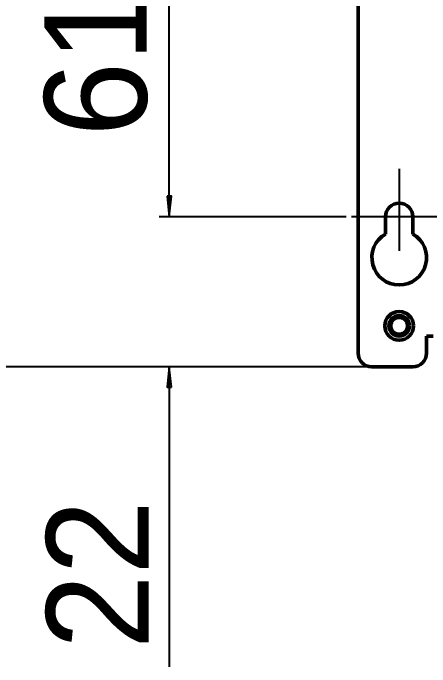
# Model space of a CAD drawing. Header units: millimetres. Extents: x 3137 to 5094, y 789 to 1822.
# Drawn here: x 3240.2 to 3301.2, y 1476.2 to 1572.1 of the extents above; entities that cross this region are included whole.
import ezdxf

# ---------------------------------------------------------------- set-up
doc = ezdxf.new("R2010")
doc.units = ezdxf.units.MM
doc.header["$LTSCALE"] = 1.8
for name, color, linetype, lineweight in [('외형선(ISO)', 7, 'Continuous', 50), ('중심 표식(ISO)', 7, 'Continuous', 25), ('치수(ISO)', 7, 'Continuous', 25)]:
    doc.layers.add(name, color=color, linetype=linetype, lineweight=lineweight)
doc.styles.add('레이블 문자 (JIS)', font='')
doc.styles.get('레이블 문자 (JIS)').set_extended_font_data('Gulim')
doc.dimstyles.new('복사 대상기본값 (JIS)', dxfattribs={"dimscale": 1.5, "dimtxt": 3, "dimasz": 2, "dimexe": 1, "dimexo": 0.5, "dimgap": 0.8, "dimtad": 1, "dimdsep": 46, "dimtxsty": '레이블 문자 (JIS)', "dimblk": 'Filled-1', "dimcen": 0.09, "dimdle": 10, "dimclrd": 256, "dimclre": 256, "dimclrt": 256, "dimazin": 2, "dimtfac": 0.666667, "dimtmove": 0, "dimatfit": 3, "dimldrblk": 'OPEN', "dimfxl": 1, "dimtolj": 1, "dimtzin": 0, "dimlwd": -1, "dimlwe": -1, "dimarcsym": 0})

# ---------------------------------------------------------------- blocks, each defined once
blk = doc.blocks.new('Filled-1')
at = {"color": 0}
for p, q in [((0, 0), (-1, 0.1)), ((-1, 0.1), (-1, -0.1)), ((-1, 0), (0, 0)), ((-1, -0.1), (0, 0))]:
    blk.add_line(p, q, dxfattribs=at)
at = {"color": 0, "flags": 128}
blk.add_lwpolyline([(-1, -0.1), (0, 0), (-1, 0.1), (-1, -0.1)], dxfattribs=at)
at = {"color": 0}
blk.add_solid([(-1, -0.1), (0, 0), (-1, 0.1), (-1, -0.1)], dxfattribs=at)
blk = doc.blocks.new('*D738')
at = {"layer": 'Defpoints', "color": 0}
for p in [(3263.071, 1542.211), (3289.742, 1542.211), (3292.742, 1520.211)]:
    blk.add_point(p, dxfattribs=at)
at = {"layer": '치수(ISO)'}
for p, q in [((3263.071, 1545.211), (3263.071, 1548.211)), ((3288.992, 1542.211), (3261.571, 1542.211)), ((3291.992, 1520.211), (3261.571, 1520.211)), ((3263.071, 1517.211), (3263.071, 1476.223))]:
    blk.add_line(p, q, dxfattribs=at)
at = {"layer": '치수(ISO)', "linetype": 'ByBlock', "xscale": 3, "yscale": 3, "zscale": 3}
for p, rotation in [((3263.071, 1542.211), 270), ((3263.071, 1520.211), 90)]:
    blk.add_blockref('Filled-1', p, dxfattribs=dict(at, rotation=rotation))
at = {"layer": '치수(ISO)', "insert": (3252.551, 1489.759), "char_height": 15, "attachment_point": 5, "rotation": 90, "style": '레이블 문자 (JIS)'}
blk.add_mtext('\\A1;22', dxfattribs=at)
blk = doc.blocks.new('_Open')
at = {"color": 0, "linetype": 'ByBlock', "lineweight": -2}
for p, q in [((-1, 0.167), (0, 0)), ((-1, -0.167), (0, 0)), ((0, 0), (-1, 0))]:
    blk.add_line(p, q, dxfattribs=at)
blk = doc.blocks.new('*D739')
at = {"layer": 'Defpoints', "color": 0}
for p in [(3263.071, 1603.811), (3289.742, 1603.811), (3289.742, 1542.211)]:
    blk.add_point(p, dxfattribs=at)
at = {"layer": '치수(ISO)'}
for p, q in [((3288.992, 1603.811), (3261.571, 1603.811)), ((3263.071, 1545.211), (3263.071, 1600.811)), ((3288.992, 1542.211), (3261.571, 1542.211))]:
    blk.add_line(p, q, dxfattribs=at)
at = {"layer": '치수(ISO)', "linetype": 'ByBlock', "xscale": 3, "yscale": 3, "zscale": 3}
for p, rotation in [((3263.071, 1603.811), 90), ((3263.071, 1542.211), 270)]:
    blk.add_blockref('Filled-1', p, dxfattribs=dict(at, rotation=rotation))
at = {"layer": '치수(ISO)', "insert": (3252.362, 1573.07), "char_height": 15, "attachment_point": 5, "rotation": 90, "style": '레이블 문자 (JIS)'}
blk.add_mtext('\\A1;61.6', dxfattribs=at)
blk = doc.blocks.new('*D740')
at = {"layer": 'Defpoints', "color": 0}
for p in [(3222.923, 1613.811), (3292.742, 1613.811), (3292.742, 1520.211)]:
    blk.add_point(p, dxfattribs=at)
at = {"layer": '치수(ISO)'}
for p, q in [((3291.992, 1613.811), (3221.423, 1613.811)), ((3222.923, 1523.211), (3222.923, 1610.811)), ((3291.992, 1520.211), (3221.423, 1520.211))]:
    blk.add_line(p, q, dxfattribs=at)
at = {"layer": '치수(ISO)', "linetype": 'ByBlock', "xscale": 3, "yscale": 3, "zscale": 3}
for p, rotation in [((3222.923, 1613.811), 90), ((3222.923, 1520.211), 270)]:
    blk.add_blockref('Filled-1', p, dxfattribs=dict(at, rotation=rotation))
at = {"layer": '치수(ISO)', "insert": (3212.234, 1566.971), "char_height": 15, "attachment_point": 5, "rotation": 90, "style": '레이블 문자 (JIS)'}
blk.add_mtext('\\A1;93.6', dxfattribs=at)

msp = doc.modelspace()

# ---------------------------------------------------------------- linework, layer by layer
at = {"layer": '외형선(ISO)'}
for p, q in [((3290.742, 1611.811), (3290.742, 1522.211)), ((3294.742, 1539.675), (3294.742, 1542.211)), ((3298.742, 1542.211), (3298.742, 1539.675)), ((3300.742, 1522.211), (3300.742, 1524.711)), ((3300.742, 1524.711), (3301.742, 1524.711)), ((3292.742, 1520.211), (3298.742, 1520.211))]:
    msp.add_line(p, q, dxfattribs=at)
for radius in [2.1, 1.5, 1.23]:
    msp.add_circle((3296.742, 1526.211), radius, dxfattribs=at)
for centre, radius, start, end in [((3296.742, 1542.211), 2, 0, 180), ((3296.742, 1536.211), 4, 120, 60), ((3292.742, 1522.211), 2, 180, 270), ((3298.742, 1522.211), 2, 270, 0)]:
    msp.add_arc(centre, radius, start, end, dxfattribs=at)
at = {"layer": '중심 표식(ISO)'}
for p, q in [((3296.742, 1549.211), (3296.742, 1537.211)), ((3303.742, 1542.211), (3289.742, 1542.211))]:
    msp.add_line(p, q, dxfattribs=at)

# ---------------------------------------------------------------- dimensions: what is measured, and where the dimension line sits
at = {"layer": '치수(ISO)'}
for base, p1, p2, angle, picture, middle in [((3222.923, 1613.811), (3292.742, 1520.211), (3292.742, 1613.811), 270, '*D740', (3222.923, 1566.971)), ((3263.071, 1603.811), (3289.742, 1542.211), (3289.742, 1603.811), 90, '*D739', (3263.071, 1573.07)), ((3263.071, 1542.211), (3292.742, 1520.211), (3289.742, 1542.211), 90, '*D738', (3263.071, 1489.759))]:
    dim = msp.add_linear_dim(base=base, p1=p1, p2=p2, angle=angle, dimstyle='복사 대상기본값 (JIS)', override={"dimtxt": 10, "dimgap": 2, "dimtxsty": '레이블 문자 (JIS)', "dimtofl": 0, "dimatfit": 1, "dimldrblk": 'Open'}, dxfattribs=at)
    dim.commit()
    dim.dimension.update_dxf_attribs({"geometry": picture, "text_midpoint": middle, "dimtype": 160})

doc.saveas('drawing.dxf')
